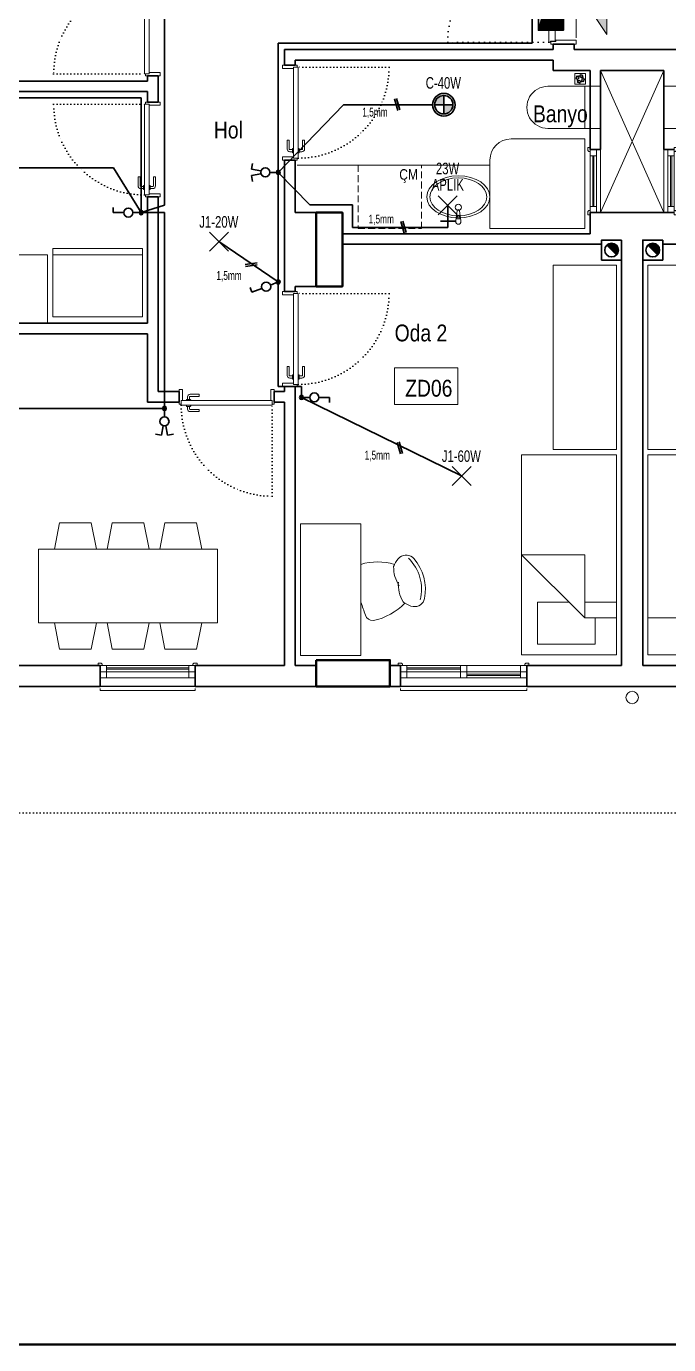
# Model space of a CAD drawing. Header units: millimetres. Extents: x 1852829 to 1882754, y -270850 to -231658.
# Drawn here: x 1857788 to 1858397, y -249346 to -248094 of the extents above; entities that cross this region are included whole.
import ezdxf
from ezdxf.enums import TextEntityAlignment as Align

# ---------------------------------------------------------------- set-up
doc = ezdxf.new("R2010")
doc.units = ezdxf.units.MM
for name, pattern in [('CONTINOUS', [0]), ('CONTINU', [0]), ('DASHED', [0.75, 0.5, -0.25]), ('DOT', [0.25, 0, -0.25]), ('izdüşüm arka', [3.174999999999999, 0, -3.174999999999999]), ('izdüşüm ön', [9.524999999999999, 6.35, -3.175])]:
    doc.linetypes.add(name, pattern=pattern)
for name, color, linetype, lineweight in [('a_ba', 6, 'Continuous', 50), ('a_doğrama', 251, 'Continuous', 20), ('a_duvar', 251, 'Continuous', 35), ('a_görünüş_ince', 8, 'Continuous', 20), ('a_izdüşüm_arka', 251, 'izdüşüm arka', 30), ('a_izdüşüm_ön', 6, 'izdüşüm ön', 9), ('a_not_mahal', 253, 'Continuous', 5), ('a_not_misc', 144, 'Continuous', 5), ('a_tefriş', 8, 'Continuous', 20), ('a_çerçeve_line', 7, 'Continuous', 50), ('Aydınlatma', 4, 'CONTINOUS', 35), ('Aydınlatma_', 3, 'Continuous', 40), ('m_yib', 65, 'Continuous', 20), ('Priz', 6, 'CONTINOUS', 40), ('Topraklama', 3, 'DASHED', 40)]:
    doc.layers.add(name, color=color, linetype=linetype, lineweight=lineweight)
doc.layers.add('a_m2_taks', color=147, linetype='Continuous', plot=False)
doc.styles.add('Grupcad', font='arial.ttf', dxfattribs={"width": 0.7})
doc.styles.add('OL', font='tsimplex.shx', dxfattribs={"width": 0.8, "height": 12})
doc.styles.get("Standard").update_dxf_attribs({"font": 'ARIALN.TTF'})

# ---------------------------------------------------------------- blocks, each defined once
blk = doc.blocks.new('K1')
at = {"layer": 'a_doğrama', "color": 251}
for points in [[(-17.50000000000728, -2.500000000149157), (-22.00000000001455, -2.500000000152795), (-22.00000000001455, -1.527951098978519e-10), (1.999999999992724, 1.818989403545856e-11), (1.999999999985448, -3.99999999998181), (-17.50000000001455, -4.000000000152795), (-17.50000000000728, -2.500000000149157)], [(-27.50000000000728, -93.10000001805383), (-25.00000000000728, -93.10000001805383)], [(-17.50000000000728, -97.5000000001528), (-22.00000000001455, -97.50000000014916), (-22.00000000001455, -100.0000000001492), (1.999999999992724, -99.99999999998545), (1.999999999992724, -95.99999999998181), (-17.50000000000728, -96.0000000001528), (-17.50000000000728, -97.5000000001528)], [(-14.50000000000728, -93.10000001811204), (-17.00000000000728, -93.10000001805383)]]:
    blk.add_lwpolyline(points, dxfattribs=at)
blk.add_lwpolyline([(-18, -14.0000000001528), (-18.00000000001455, -4.000000000149157), (-18, -3.000000000149157), (-22.50000000000728, -3.000000000090949), (-22.50000000000728, -2.500000000152795), (-22.50000000000728, -2.000000000149157), (-24.00000000000728, -2.000000000149157), (-24.00000000001455, -2.500000000152795), (-24.00000000000728, -12.50000000014916), (-24.00000000001455, -88.0000000001528), (-24.00000000001455, -97.50000000014916), (-24.00000000001455, -98.00000000014916), (-22.50000000000728, -98.00000000014916), (-22.50000000000728, -97.50000000014916), (-22.50000000001455, -97.00000000014916), (-18.00000000000728, -97.00000000009095), (-18.00000000001455, -96.0000000001528), (-18, -86.50000000014916)], close=True, dxfattribs=at)
for points in [[(-25.00000000000728, -91.10000001805383), (-27.50000000000728, -91.10000001805747, -0.414213562373095), (-28, -90.60000001799563), (-28.00000000001455, -82.10000001805383), (-30.00000000000728, -82.10000001805383), (-30.00000000000728, -90.60000001799926)], [(-17.00000000000728, -91.1000000180502), (-14.50000000000728, -91.10000001805383, 0.414213562373095), (-14.00000000001455, -90.60000001811204), (-14.00000000001455, -82.10000001811204), (-12.00000000000728, -82.10000001811204), (-12.00000000000728, -90.60000001811204)], [(-24.00000000000728, -94.10000001805383), (-24.50000000000728, -94.10000001799926, -0.4142135623730951), (-25, -93.60000001805383), (-25.00000000000728, -90.60000001805383, -0.414213562373095), (-24.50000000001455, -90.1000000180502), (-24.00000000000728, -90.10000001805747)], [(-18.00000000001455, -94.10000001805383), (-17.5, -94.10000001805383, 0.4142135623730951), (-17.00000000000728, -93.6000000181084), (-17.00000000001455, -90.60000001805383, 0.414213562373095), (-17.50000000000728, -90.10000001805747), (-18.00000000000728, -90.10000001805747)]]:
    blk.add_lwpolyline(points, format="xyb", dxfattribs=at)
for centre, start, end in [((-27.50000000000728, -90.60000001799563), 180, 270), ((-14.50000000000728, -90.60000001811204), 270, 0)]:
    blk.add_arc(centre, 2.499999999999999, start, end, dxfattribs=at)
at = {"layer": 'a_görünüş_ince', "color": 251}
blk.add_line((1.999999999992724, -5.999999999985448), (1.999999999992724, -93.99999999998181), dxfattribs=at)
at = {"layer": 'a_izdüşüm_arka', "color": 251, "linetype": 'DOT', "ltscale": 20}
blk.add_line((-24.00000000000728, -2.000000000381988), (-120.0000000000146, -2.000000000385626), dxfattribs=at)
blk.add_arc((-24.00000000000728, -2.000000000149157), 95.99999999999999, 180.0000000002084, 270.0000000004169, dxfattribs=at)
blk = doc.blocks.new('klozet')
at = {"layer": 'a_tefriş'}
blk.add_line((20.00000001909211, 4.703179000000001e-08), (-20.00000001862645, -4.65661287e-08), dxfattribs=at)
for points in [[(-20.00000001816079, 4.74974513e-08), (-20.00000001816079, -14.99999998975545), (20.00000001909211, -14.99999999022111), (20.00000001909211, 4.703179000000001e-08)], [(-20.00000001816079, -49.9999999529682), (-20.00000001816079, -14.99999998975545)], [(20.00000001909211, -49.9999999529682), (20.00000001909211, -14.99999999022111)]]:
    blk.add_lwpolyline(points, dxfattribs=at)
blk.add_arc((4.656613e-10, -49.99999995250255), 20, 179.9999999733195, 359.9999999733196, dxfattribs=at)
blk = doc.blocks.new('K2')
at = {"layer": 'a_doğrama', "color": 251, "linetype": 'Continuous'}
for p, q in [((-13.00000000162981, 88.09999999962747), (-13.00000000186265, 1.900000000372529)), ((-13.00000000162981, 88.09999999962747), (-8.500000001862645, 88.09999999962747)), ((-12.00000000162981, 90), (-12.00000000162981, 88.09999999962747)), ((-12.00000000162981, 90), (-10.00000000186265, 90)), ((-8.500000001862645, 88.09999999962747), (-8.500000001862645, 1.900000000372529)), ((-13.00000000186265, 1.900000000372529), (-8.500000001862645, 1.900000000372529)), ((-12.00000000186265, 0), (-12.00000000186265, 1.900000000372529)), ((-12.00000000186265, 0), (-10.00000000186265, 0))]:
    blk.add_line(p, q, dxfattribs=at)
for points in [[(-1.629814505577087e-09, 90.00000000005821), (1.999999998137355, 90), (1.999999998137355, 87), (-8.500000001862645, 87)], [(0, 0), (2, 0), (2, 3), (-8.500000001862645, 3)]]:
    blk.add_lwpolyline(points, dxfattribs=at)
at = {"layer": 'a_doğrama', "color": 251}
for points in [[(-14.00000000162981, 80.09999999962747), (-16.50000000162981, 80.09999999962747, 0.414213562373095), (-17.00000000162981, 79.59999999962747), (-17.00000000186265, 71.09999999962747), (-19.00000000186265, 71.09999999962747), (-19.00000000186265, 79.59999999962747)], [(-13.00000000162981, 83.09999999962747), (-13.50000000186265, 83.09999999962747, 0.4142135623730951), (-14.00000000186265, 82.59999999962747), (-14.00000000186265, 79.59999999962747, 0.414213562373095), (-13.50000000162981, 79.09999999968568), (-13.00000000162981, 79.09999999962747)], [(-8.500000001629815, 83.09999999962747), (-8.000000001629815, 83.09999999962747, -0.4142135623730951), (-7.500000001862645, 82.59999999962747), (-7.500000001862645, 79.59999999962747, -0.414213562373095), (-8.000000001629815, 79.09999999962747), (-8.500000001629815, 79.09999999962747)], [(-7.500000001862645, 80.09999999956926), (-5.000000001862645, 80.09999999962747, -0.414213562373095), (-4.500000001862645, 79.59999999962747), (-4.500000001862645, 71.09999999962747), (-2.500000001862645, 71.09999999962747), (-2.500000001629815, 79.59999999962747)]]:
    blk.add_lwpolyline(points, format="xyb", dxfattribs=at)
for points in [[(-16.50000000186265, 82.09999999962747), (-14.00000000162981, 82.09999999962747)], [(-5.000000001862645, 82.09999999962747), (-7.500000001862645, 82.09999999962747)]]:
    blk.add_lwpolyline(points, dxfattribs=at)
for centre, start, end in [((-16.50000000186265, 79.59999999962747), 90, 180), ((-5.000000001629815, 79.59999999962747), 0, 90)]:
    blk.add_arc(centre, 2.499999999999999, start, end, dxfattribs=at)
at = {"layer": 'a_izdüşüm_arka', "color": 251}
blk.add_lwpolyline([(-99.20006576180458, 1.900000000372529), (-13.00006576254964, 1.900000000372529)], dxfattribs=at)
blk.add_arc((-13.00006576254964, 1.900000000372529), 86.19999999925494, 89.99995624410063, 180, dxfattribs=at)
blk = doc.blocks.new('M1')
at = {"layer": 'a_doğrama', "linetype": 'Continuous'}
for p, q in [((-23.9999999795109, 6.00000000372529), (-29.99999997951091, 6.00000000372529)), ((-29.99999997951091, 3.7252903e-09), (-29.99999997951091, 6.00000000372529)), ((-23.9999999795109, 3.7252903e-09), (-29.99999997951091, 3.7252903e-09)), ((-23.9999999795109, 3.7252903e-09), (-23.9999999795109, 6.00000000372529)), ((30.00000000558794, 5.999999996274707), (24.00000000558794, 5.999999996274707)), ((24.00000000558794, 5.999999996274707), (24.00000000558794, -3.7252903e-09)), ((30.00000000558794, -3.7252903e-09), (30.00000000558794, 5.999999996274707)), ((30.00000000558794, -3.7252903e-09), (24.00000000558794, -3.7252903e-09))]:
    blk.add_line(p, q, dxfattribs=at)
at = {"layer": 'a_doğrama'}
for p, q in [((24.00000000372529, 3.499999996274709), (-23.9999999795109, 3.50000000372529)), ((24.00000000372529, 2.499999996274709), (-23.9999999795109, 2.500000003725289))]:
    blk.add_line(p, q, dxfattribs=at)
for points in [[(-27.9999999795109, -0.9999999962747096), (-27.9999999795109, 3.7252903e-09), (-31.99999997951091, 3.7252903e-09), (-31.99999997951091, -1.999999996274708), (-28.9999999795109, -1.999999996274708)], [(28.00000000372529, -0.9999999962747096), (28.00000000372529, 3.7252903e-09), (32.00000000372529, 3.7252903e-09), (32.00000000372529, -1.999999996274708), (29.00000000372529, -1.999999996274708)]]:
    blk.add_lwpolyline(points, close=True, dxfattribs=at)
at = {"layer": 'a_görünüş_ince'}
for p, q in [((24.00000000372529, 5.999999996274707), (-23.9999999795109, 6.00000000372529)), ((-23.9999999795109, 3.7252903e-09), (24.00000000372529, -3.7252903e-09))]:
    blk.add_line(p, q, dxfattribs=at)
blk = doc.blocks.new('120_p_c_blok')
at = {"layer": 'a_doğrama'}
for points in [[(1.000074680894613, 1.999962659785524), (-1.999925318174064, 2.000074681825936), (-1.999999999068677, 7.468217518180609e-05), (1.999999998137355, -7.46813602745533e-05), (2.000037338584661, 0.999925319920294), (1.000074680894613, 1.999962659785524)], [(118.9999253191054, 1.999962659785524), (121.9999253181741, 2.000074681825936), (121.9999999990687, 7.468217518180609e-05), (118.0000000018626, -7.46813602745533e-05), (117.9999626614153, 0.999925319920294), (118.9999253191054, 1.999962659785524)], [(57, -2.5), (6, -2.5)], [(57, -3.5), (6, -3.5)], [(114, -8.5), (63, -8.5)], [(114, -9.5), (63, -9.5)]]:
    blk.add_lwpolyline(points, dxfattribs=at)
for points in [[(0, 0), (6, 0), (6, -6), (0, -6)], [(57, 0), (63, 0), (63, -6), (57, -6)], [(114, 0), (120, 0), (120, -6), (114, -6)], [(0, -6), (6, -6), (6, -12), (0, -12)], [(57, -6), (63, -6), (63, -12), (57, -12)], [(114, -6), (120, -6), (120, -12), (114, -12)]]:
    blk.add_lwpolyline(points, close=True, dxfattribs=at)
at = {"layer": 'a_görünüş_ince'}
for points in [[(6, 0), (57, 0)], [(63, 0), (114, 0)], [(6, -6), (57, -6)], [(6, -6), (57, -6)], [(6, -12), (57, -12)], [(63, -6), (114, -6)], [(63, -6), (114, -6)], [(63, -12), (114, -12)], [(0, -21.99999999965075), (0, -23.99999999965075), (120, -23.99999999941792), (120, -21.99999999941792)]]:
    blk.add_lwpolyline(points, dxfattribs=at)
blk = doc.blocks.new('90_p_c_blok')
at = {"layer": 'a_doğrama'}
for points in [[(1.000074681360275, 1.999962659319863), (-1.999925317708403, 2.000074681360275), (-1.999999998603016, 7.46818259358406e-05), (1.999999998603016, -7.46818259358406e-05), (2.000037339050323, 0.999925319571048), (1.000074681360275, 1.999962659319863)], [(88.99992531910539, 1.999962659319863), (91.99992531817406, 2.000074681360275), (91.99999999906868, 7.46818259358406e-05), (88.00000000186265, -7.46818259358406e-05), (87.99996266141534, 0.999925319571048), (88.99992531910539, 1.999962659319863)], [(84.00000000046566, -2.500000000465661), (6.000000000465661, -2.500000000465661)], [(84.00000000046566, -3.500000000465661), (6.000000000465661, -3.500000000465661)]]:
    blk.add_lwpolyline(points, dxfattribs=at)
for points in [[(4.656612873077393e-10, -4.656612873077393e-10), (6.000000000465661, -4.656612873077393e-10), (6.000000000465661, -6.000000000465661), (4.656612873077393e-10, -6.000000000465661)], [(4.656612873077393e-10, -6.000000000465661), (6.000000000465661, -6.000000000465661), (6.000000000465661, -12.00000000046566), (4.656612873077393e-10, -12.00000000046566)], [(84.00000000046566, -4.656612873077393e-10), (90.00000000046566, -4.656612873077393e-10), (90.00000000046566, -6.000000000465661), (84.00000000046566, -6.000000000465661)], [(84.00000000046566, -6.000000000465661), (90.00000000046566, -6.000000000465661), (90.00000000046566, -12.00000000046566), (84.00000000046566, -12.00000000046566)]]:
    blk.add_lwpolyline(points, close=True, dxfattribs=at)
at = {"layer": 'a_görünüş_ince'}
for points in [[(6.000000000465661, -4.656612873077393e-10), (84.00000000046566, -4.656612873077393e-10)], [(6.000000000465661, -6.000000000465661), (84.00000000046566, -6.000000000465661)], [(6.000000000465661, -6.000000000465661), (84.00000000046566, -6.000000000465661)], [(6.000000000465661, -12.00000000046566), (84.00000000046566, -12.00000000046566)], [(4.656612873077393e-10, -22), (4.656612873077393e-10, -24), (90.00000000069849, -24.00000000040745), (90.00000000069849, -22.00000000040745)]]:
    blk.add_lwpolyline(points, dxfattribs=at)
blk = doc.blocks.new('baca_müstakil')
at = {"layer": 'a_duvar'}
h = blk.add_hatch(color=256, dxfattribs=at)
h.dxf.hatch_style = 1
h.paths.add_polyline_path([(4.903805922287575, -4.903805922287575, 0.198912367379658), (3, -9.5, 0.6681786379192994), (14.09619407771242, -14.09619407771242)])
blk.add_line((4.903805922287575, -4.903805922287575), (14.09619407771242, -14.09619407771242), dxfattribs=at)
blk.add_lwpolyline([(0, -19), (19, -19), (19, 0), (0, 0)], close=True, dxfattribs=at)
blk.add_circle((9.5, -9.5), 6.5, dxfattribs=at)
blk = doc.blocks.new('tefriş_sandalye')
at = {"layer": 'a_tefriş'}
blk.add_line((0, -17.97193204984069), (0, 17.97193204984069), dxfattribs=at)
at = {"layer": 'a_tefriş', "extrusion": (0, 0, -1)}
for centre, major_axis, ratio, start_param, end_param in [((43.18287486303598, 17.30047719366848), (6.760212006542563, 6.760212006542566), 0.9999999999999275, 4.815914114188857, 6.347040341211097), ((16.00839138403535, -34.32217725366354), (38.67132311283241, 38.67132311283241), 0.9999999999999551, 5.200723096198017, 5.794059864019835), ((62.07704428676516, 15.11196062900126), (21.8230740851798, -21.8230740851798), 0.999999999999872, 1.757106745828231, 2.385974519517692), ((62.07704428676516, 15.11196062900126), (21.8230740851798, -21.8230740851798), 0.999999999999872, 1.757106745828231, 2.385974519517692), ((48.74146834015846, 10.45292807649821), (12.99667295678365, -12.99667295678364), 0.99999999999815, 2.6645371924789, 2.77839960126549), ((48.74146834015846, 10.45292807649821), (12.99667295678365, -12.99667295678364), 0.99999999999815, 2.6645371924789, 2.77839960126549), ((48.74146834015846, 10.45292807649821), (12.99667295679291, -12.99667295679291), 0.9999999999988621, 2.778399601265729, 3.245117787393993), ((17.00272081233561, -5.732868962921202), (31.41721406745103, -31.41721406745102), 0.9999999999999692, -1.506941292763139, -0.5874538096300875), ((-153.9916390515864, -79.71366215869784), (117.3146754132853, -117.3146754132853), 0.9999999999995368, -1.166716425964234, -1.087708352891789), ((1.846952122636139, 18.52903357986361), (38.67132311283346, -38.67132311283346), 0.9999999999998272, -0.0344733324385442, 0.6019458158985436), ((52.58218097593635, -3.880806615576148), (12.99667295684863, -12.99667295684863), 0.999999999997, 1.410390603520463, 1.524253012306495), ((52.58218097593635, -3.880806615576148), (12.99667295684863, -12.99667295684863), 0.999999999997, 1.410390603520463, 1.524253012306495), ((52.58218097593635, -3.880806615576148), (12.99667295680965, 12.99667295680965), 0.9999999999994532, 2.514468744187543, 2.981186930314801), ((51.19207237288356, -12.59025484323501), (6.760212006539503, -6.760212006539497), 0.9999999999997768, -0.5874538096303814, 0.9436724173930268), ((11.13268793560564, -28.2164516877383), (4.992327757084597, -4.992327757084597), 0.9999999999999302, 0.6873686376137833, 2.053884300698129)]:
    blk.add_ellipse(centre, major_axis=major_axis, ratio=ratio, start_param=start_param, end_param=end_param, dxfattribs=at)
at = {"layer": 'a_tefriş', "extrusion": (0, 0, -0.9999999999999998)}
for centre, major_axis, ratio, start_param, end_param in [((16.91667054221034, -5.533280727453529), (28.83951581086084, 28.83951581086084), 0.9999999999999994, 6.265559887738812, 7.321948975697567), ((16.91667054221034, -5.533280727453529), (28.83951581086084, 28.83951581086084), 0.9999999999999994, 6.265559887738812, 7.321948975697567), ((66.46064479555935, -1.247859190218149), (21.82307408517871, -21.82307408517871), 0.9999999999999848, 1.802815685268583, 2.431683458958088), ((66.46064479555935, -1.247859190218149), (21.82307408517871, -21.82307408517871), 0.9999999999999848, 1.802815685268583, 2.431683458958088)]:
    blk.add_ellipse(centre, major_axis=major_axis, ratio=ratio, start_param=start_param, end_param=end_param, dxfattribs=at)
blk = doc.blocks.new('tefriş_süzgeç')
at = {"layer": 'a_tefriş'}
for p, q in [((4.999999999767168, 0), (-4.999999999767168, 0)), ((-4.999999999767168, 0), (-5.00000000023283, -9.999999999068676)), ((4.999999999767168, -9.999999999068676), (4.999999999767168, 0)), ((-5.00000000023283, -9.999999999068676), (4.999999999767168, -9.999999999068676)), ((-3.624374986393377, -5.061997667886316), (-4.124374985927715, -5.061997668817638)), ((-2.624374985927715, -5.061997667886316), (-3.124374985927715, -5.061997667886316)), ((-2.580978826852515, -7.580978826619684), (-2.934532216982915, -7.934532217681407)), ((-2.549553412196473, -2.511978339935012), (-2.898696066995398, -2.154068565527268)), ((-1.960721618304887, -3.338196313462503), (-2.30986427217249, -2.980286539986083)), ((-1.873872044263407, -6.873872044496237), (-2.227425434859469, -7.227425436489284)), ((-1.624374985927715, -5.061997667886316), (-2.124374985927715, -5.061997667886316)), ((-1.166765264002606, -6.166765264235437), (-1.52031865552999, -6.520318654365838)), ((-1.152982795378193, -3.943617439828813), (-1.502125448780134, -3.585707665421068)), ((-0.157720073460041, -2.526679446673369), (-0.157720073460041, -2.026679447604692)), ((-0.0619976662273985, -1.499620349357428), (-0.0619976662273985, -0.999620350288751)), ((-0.0619976681191474, -2.99962035100907), (-0.0619976685848087, -3.501690010540187)), ((-0.0619976681191474, -6.624374984763563), (-0.0619976676534861, -7.124374984763563)), ((-0.0619976676534861, -7.624374986626207), (-0.0619976681191474, -8.124374986626206)), ((-0.0619976685848087, -8.624374985694885), (-0.0619976681191474, -9.124374986626206)), ((1.042769928695634, -3.957230071537196), (1.396323318826034, -3.603676681406795)), ((1.056382559938356, -6.152982796542346), (1.4142923343461, -6.502125450409948)), ((1.500379648292437, -5.061997667886316), (2.000379649223759, -5.061997667886316)), ((1.749876709422096, -3.250123291276395), (2.103430098621174, -2.896569899283349)), ((1.772202108753845, -6.851268104277551), (2.130111884092912, -7.200410758145153)), ((2.456983491079881, -2.543016509152948), (2.810536880744621, -2.189463119022548)), ((2.488021658966317, -7.549553413875401), (2.8459314329084, -7.898696067743003)), ((2.500379649223759, -5.061997667886316), (3.000379648758098, -5.061997667886316)), ((3.500379649689422, -5.061997667886316), (4.000379649689422, -5.061997666954994))]:
    blk.add_line(p, q, dxfattribs=at)
for centre, radius, start, end in [((-0.0619976681191474, -5.061997667886316), 4.062377317597922, 134.2895954455946, 179.9999999466391), ((-0.0619976681191474, -5.061997667886316), 3.562377317597923, 134.2895954455946, 179.9999999466391), ((-0.0619976681191474, -5.061997667886316), 3.062377317597923, 179.9999999466391, 225.0000000094237), ((-0.0619976681191474, -5.061997667886316), 4.062377317597922, 225.0000000094237, 269.9999999733196), ((-0.0619976681191474, -5.061997667886316), 2.562377317597923, 179.9999999466391, 225.0000000094237), ((-0.0619976681191474, -5.061997667886316), 3.562377317597923, 225.0000000094237, 269.9999999733196), ((-0.3842644772885251, -4.420736038768153), 2.404751406819375, 84.59432072315609, 143.2015872092405), ((-0.0619976681191474, -5.061997667886316), 2.062377317597923, 134.2895954455946, 179.9999999466391), ((-0.1431039219996819, -4.967836399330735), 2.441200708543581, 90.34304790748254, 138.1212251299477), ((-0.0619976681191474, -5.061997667886316), 1.562377317597923, 134.2895954455946, 179.9999999466391), ((-0.0619976681191474, -5.061997667886316), 2.062377317597923, 225.0000000094237, 269.9999999733196), ((-0.0619976681191474, -5.061997667886316), 1.562377317597923, 225.0000000094237, 269.9999999733196), ((-0.0619976681191474, -5.061997667886316), 4.062377317597922, 45.00000000942374, 89.99999997331958), ((-0.0619976681191474, -5.061997667886316), 3.562377317597923, 45.00000000942374, 89.99999997331958), ((-0.0619976681191474, -5.061997667886316), 2.062377317597923, 45.00000000942374, 89.99999997331958), ((-0.0619976681191474, -5.061997667886316), 1.562377317597923, 45.00000000942374, 89.99999997331958), ((-0.0619976681191474, -5.061997667886316), 2.562377317597923, 269.9999999733196, 315.710404554327), ((-0.0619976681191474, -5.061997667886316), 3.062377317597923, 269.9999999733196, 315.710404554327), ((-0.0619976681191474, -5.061997667886316), 1.562377317597923, 314.2895954455946, 359.9999999466391), ((-0.0619976681191474, -5.061997667886316), 2.062377317597923, 314.2895954455946, 359.9999999466391), ((-0.0619976681191474, -5.061997667886316), 2.562377317597923, 359.9999999466391, 45.00000000942374), ((-0.0619976681191474, -5.061997667886316), 3.062377317597923, 359.9999999466391, 45.00000000942374), ((-0.0619976681191474, -5.061997667886316), 3.562377317597923, 314.2895954455946, 359.9999999466391), ((-0.0619976681191474, -5.061997667886316), 4.062377317597922, 314.2895954455946, 359.9999999466391)]:
    blk.add_arc(centre, radius, start, end, dxfattribs=at)
blk = doc.blocks.new('KAT PANOSU')
at = {"layer": 'Aydınlatma', "linetype": 'CONTINU'}
h = blk.add_hatch(dxfattribs=at)
h.set_pattern_fill('ANSI31', color=2)
h.set_pattern_definition([(45, (274.5771019925305, -113244.4411191259), (-0.08838834764831843, 0.08838834764831845), [])])
h.paths.add_polyline_path([(41.49600000001374, 11.86921477770375), (-41.49599999995553, -11.86921477760188), (41.49600000001374, -11.86921477760188)])
at = {"layer": 'Aydınlatma', "color": 2, "linetype": 'CONTINU'}
for p, q in [((-41.49599999995553, -11.86921477760188), (41.49600000007194, 11.8692147777183)), ((-41.49599999989732, -11.86921477754368), (41.49600000013015, 11.86921477777651)), ((-41.49599999989732, -11.86921477754368), (41.49600000013015, 11.86921477777651)), ((-41.49599999983911, -11.86921477748547), (41.49600000018836, 11.86921477783471)), ((-41.49600000001374, -11.86921477766009), (41.49600000001374, 11.86921477766009)), ((-41.49599999995553, -11.86921477760188), (41.49600000007194, 11.8692147777183))]:
    blk.add_line(p, q, dxfattribs=at)
for points in [[(-41.49599999995553, -11.86921477760188), (-41.49599999995553, 11.8692147777183), (41.49600000001374, 11.8692147777183), (41.49600000001374, -11.86921477760188)], [(-41.49599999989732, -11.86921477754368), (-41.49599999989732, 11.86921477777651), (41.49600000007194, 11.86921477777651), (41.49600000007194, -11.86921477754368)], [(-41.49599999989732, -11.86921477754368), (-41.49599999989732, 11.86921477777651), (41.49600000007194, 11.86921477777651), (41.49600000007194, -11.86921477754368)], [(-41.49599999983911, -11.86921477748547), (-41.49599999983911, 11.86921477783471), (41.49600000013015, 11.86921477783471), (41.49600000013015, -11.86921477748547)], [(-41.49600000001374, -11.86921477766009), (-41.49600000001374, 11.86921477766009), (41.49599999995553, 11.86921477766009), (41.49599999995553, -11.86921477766009)], [(-41.49599999995553, -11.86921477760188), (-41.49599999995553, 11.8692147777183), (41.49600000001374, 11.8692147777183), (41.49600000001374, -11.86921477760188)]]:
    blk.add_lwpolyline(points, close=True, dxfattribs=at)
blk = doc.blocks.new('J1-20W')
at = {"layer": 'Aydınlatma', "color": 1, "linetype": 'CONTINU'}
for p, q in [((9, 9), (-9, -9)), ((-9, 9), (9, -9))]:
    blk.add_line(p, q, dxfattribs=at)
at = {"layer": 'Aydınlatma', "linetype": 'CONTINU', "style": 'Grupcad', "width": 0.7, "flags": 8}
blk.add_attdef('J1-20W', text='', height=11, dxfattribs=at).set_placement((0, 18.74764386721654), align=Align.MIDDLE_CENTER)
blk = doc.blocks.new('C-20W')
at = {"layer": 'Aydınlatma', "linetype": 'CONTINU'}
h = blk.add_hatch(color=1, dxfattribs=at)
h.paths.add_polyline_path([(8.702380952381645, -1.455191522836685e-11), (0, -1.455191522836685e-11), (0, 8.702380952352541, -0.4142135623730951)])
h.paths.add_polyline_path([(0, -8.702380952381645, -0.4142135623730951), (-8.702380952367093, -1.455191522836685e-11), (0, -1.455191522836685e-11)])
at = {"layer": 'Aydınlatma', "color": 1, "linetype": 'CONTINU'}
for p, q in [((8.702380952381645, 0), (-8.702380952367093, 0)), ((0, 8.702380952381645), (0, -8.702380952381645))]:
    blk.add_line(p, q, dxfattribs=at)
at = {"layer": 'Aydınlatma', "linetype": 'CONTINU'}
blk.add_circle((0, 0), 10.74999999999503, dxfattribs=at)
at = {"layer": 'Aydınlatma', "color": 1, "linetype": 'CONTINU'}
blk.add_circle((0, 0), 8.702380952376926, dxfattribs=at)
at = {"layer": 'Aydınlatma', "linetype": 'CONTINU', "style": 'Grupcad', "width": 0.7, "flags": 8}
blk.add_attdef('C-40W', text='', height=11, dxfattribs=at).set_placement((0, 20.74999999998545), align=Align.MIDDLE_CENTER)
blk = doc.blocks.new('APLIK dahili tip1-23W')
at = {"layer": 'Aydınlatma', "color": 1, "linetype": 'CONTINU'}
for p, q in [((9, 24.00000000011642), (-9, 6.000000000116415)), ((-9, 24.00000000011642), (9, 6.000000000116415))]:
    blk.add_line(p, q, dxfattribs=at)
at = {"layer": 'Aydınlatma', "linetype": 'CONTINU'}
for p, q in [((0, 15.00000000011642), (1.164153218269348e-10, -2.91038304567337e-11)), ((-7, 2.91038304567337e-11), (7, -2.91038304567337e-11)), ((8.731149137020111e-11, 0), (0, 0))]:
    blk.add_line(p, q, dxfattribs=at)
at = {"layer": 'Aydınlatma', "linetype": 'CONTINU', "style": 'Grupcad', "width": 0.7, "flags": 8}
for tag, p in [('23W', (0, 49.96379749526386)), ('APLIK', (0, 34.5427277534036))]:
    blk.add_attdef(tag, text='', height=11, dxfattribs=at).set_placement(p, align=Align.MIDDLE_CENTER)
blk = doc.blocks.new('NORMAL ANAHTAR')
at = {"layer": 'Aydınlatma', "color": 6, "linetype": 'CONTINU'}
for p, q in [((0, 18.75986064848257), (-4.863207719157799, 18.75986064848257)), ((0, 8.636846400011564), (0, 18.75986064848257))]:
    blk.add_line(p, q, dxfattribs=at)
blk.add_circle((0, 4.31842319999123), 4.318423200000162, dxfattribs=at)
blk = doc.blocks.new('KOMUTATOR ANAHTAR')
at = {"layer": 'Aydınlatma', "color": 6, "linetype": 'CONTINU'}
for p, q in [((-2.876584113124409, 17.46272058073373), (-8.55538248429366, 16.51159817440202)), ((-1.361482364300173, 8.416611178297899), (-2.876584113124409, 17.46272058073373)), ((1.361482364300173, 8.416611178297899), (2.876584113124409, 17.46272058073373)), ((2.876584113124409, 17.46272058073373), (8.55538248429366, 16.51159817440202))]:
    blk.add_line(p, q, dxfattribs=at)
blk.add_circle((0, 4.318423200005782), 4.318423200000162, dxfattribs=at)
blk = doc.blocks.new('BUAT (Enerji)')
at = {"layer": 'Priz', "linetype": 'CONTINU'}
h = blk.add_hatch(color=256, dxfattribs=at)
edge = h.paths.add_edge_path()
edge.add_arc((0, 0), 1.75, 0, 360)
blk.add_circle((0, 0), 1.75, dxfattribs=at)

msp = doc.modelspace()

# ---------------------------------------------------------------- hatches: boundary and pattern name
at = {"layer": 'a_not_misc'}
h = msp.add_hatch(color=256, dxfattribs=at)
h.dxf.hatch_style = 1
h.paths.add_polyline_path([(1858338.671613295, -248071.9097038186), (1858328.671613295, -248086.9097038186), (1858338.671613295, -248101.9097038186)])

# ---------------------------------------------------------------- linework, layer by layer
at = {"layer": 'a_ba', "color": 253}
for points in [[(1858062.7101567, -248341.2790660121), (1858087.7101567, -248341.2790660121), (1858087.7101567, -248271.2790660121), (1858062.7101567, -248271.2790660121)], [(1858062.710156701, -248696.2790651181), (1858062.710156701, -248721.2790651181), (1858132.710156701, -248721.2790651181), (1858132.710156701, -248696.2790651181)]]:
    msp.add_lwpolyline(points, close=True, dxfattribs=at)
at = {"layer": 'a_duvar'}
for p, q in [((1858287.710163295, -248116.2790664083), (1858032.710163294, -248116.2790664083)), ((1858032.710163294, -248116.2790664083), (1858032.710163294, -248131.2790664083)), ((1858287.710163295, -248111.2793711954), (1858287.710163295, -248116.2790664083)), ((1858307.710163294, -248116.2790664083), (1858307.710163294, -248111.2793711954)), ((1858427.710161506, -248116.2790664083), (1858307.710163294, -248116.2790664083)), ((1858042.710163294, -248126.2790664083), (1858287.710163294, -248126.2790664083)), ((1858042.710163294, -248126.2790664083), (1858042.710163294, -248131.2790664083)), ((1858287.710163294, -248126.2790664083), (1858287.710163294, -248136.2790664083)), ((1857902.710163295, -248141.2790664083), (1857902.710163295, -248146.2790664083)), ((1857912.710163294, -248166.2792053909), (1857912.710163294, -248141.2790664083)), ((1858287.710163294, -248136.2790664083), (1858322.710163295, -248136.2790664083)), ((1858322.710163294, -248136.2790664083), (1858322.710163294, -248211.2790664232)), ((1858332.710163295, -248136.2790664083), (1858392.710163295, -248136.2790664083)), ((1858332.710163295, -248211.2790664232), (1858332.710163294, -248136.2790664083)), ((1858392.710163294, -248136.2790664084), (1858392.710163295, -248211.2790664232)), ((1857902.710163294, -248146.2790664083), (1857342.71015413, -248146.2790664083)), ((1857342.71015413, -248156.2790664083), (1857902.710163294, -248156.2790664083)), ((1857902.710163295, -248156.2790664083), (1857902.710163295, -248166.2792053909)), ((1858032.710163294, -248221.2789274343), (1858032.710163295, -248346.2789270294)), ((1858042.710163295, -248221.279066417), (1858042.710163295, -248271.2790664083)), ((1857902.710163295, -248256.2792053997), (1857902.710163295, -248376.2790664083)), ((1857912.710163294, -248441.2790660121), (1857912.710163294, -248256.2792053997)), ((1858062.7101567, -248271.2790664083), (1858042.710163294, -248271.2790664083)), ((1858402.710163294, -248271.2790664083), (1858322.710163294, -248271.2790664083)), ((1858322.710163294, -248271.2790664083), (1858322.710163294, -248291.2790664083)), ((1858322.710163295, -248291.2790664083), (1858087.7101567, -248291.2790664083)), ((1858087.7101567, -248301.2790664083), (1858333.7101567, -248301.2790664083)), ((1858339.746054455, -248301.2790664082), (1858346.674258946, -248301.2790664083)), ((1858352.7101567, -248301.2790664083), (1858352.7101567, -248701.2790662356)), ((1858372.710156701, -248701.2790662356), (1858372.710156701, -248301.2790664083)), ((1858378.746054456, -248301.2790664083), (1858385.674258946, -248301.2790664083)), ((1858391.710156701, -248301.2790664083), (1858637.710156701, -248301.2790664083)), ((1858042.710163294, -248341.2790660121), (1858062.7101567, -248341.2790660121)), ((1858042.710163294, -248341.2790660121), (1858042.710163294, -248346.2789270294)), ((1857902.710163294, -248376.2790664083), (1857366.710152454, -248376.2790664083)), ((1857342.710155248, -248386.2790664083), (1857902.710163295, -248386.2790664083)), ((1857902.710163295, -248386.2790664083), (1857902.710163294, -248451.2790660121)), ((1857932.710163286, -248441.2790660121), (1857912.710163294, -248441.2790660121)), ((1858032.710163295, -248441.2790660121), (1858022.710163295, -248441.2790660121)), ((1858032.710163295, -248436.2789270382), (1858032.710163295, -248441.2790660121)), ((1858042.710163294, -248436.2789270382), (1858042.710163295, -248701.2790664083)), ((1857902.710163294, -248451.2790660121), (1857932.710024303, -248451.2790660121)), ((1858022.710163295, -248451.2790660121), (1858032.710163295, -248451.2790660121)), ((1858032.710163295, -248451.2790660121), (1858032.710163294, -248701.2790706299)), ((1857857.710156701, -248701.2790664083), (1857652.710154484, -248701.2790664083)), ((1858032.710163295, -248701.2790664083), (1857947.710156701, -248701.2790664083)), ((1858062.710156701, -248701.2790664083), (1858042.710163295, -248701.2790664083)), ((1858142.710156701, -248701.2790664083), (1858132.710156701, -248701.2790664083)), ((1858142.710156701, -248721.2790620546), (1858142.710156701, -248701.2790664083)), ((1858352.7101567, -248701.2790664083), (1858262.710156701, -248701.2790664083)), ((1858262.710156701, -248701.2790664083), (1858262.710156701, -248721.2790620546)), ((1858462.7101567, -248701.2790664083), (1858372.710156701, -248701.2790664083)), ((1857652.710154484, -248721.2790620546), (1857857.710156701, -248721.2790620546)), ((1857947.710156701, -248721.2790620546), (1858142.710156701, -248721.2790620546)), ((1858262.710156701, -248721.2790620546), (1858462.7101567, -248721.2790620546))]:
    msp.add_line(p, q, dxfattribs=at)
for points in [[(1858287.710163295, -248111.2793711954), (1858307.710163294, -248111.2793711954)], [(1857902.710163295, -248141.2790664083), (1857912.710163294, -248141.2790664083)], [(1858042.710163294, -248131.2790664083), (1858032.710163294, -248131.2790664083)], [(1857902.710163295, -248166.2792053909), (1857912.710163294, -248166.2792053909)], [(1858322.710163294, -248211.2790664232), (1858332.710163295, -248211.2790664232)], [(1858402.710163294, -248211.2790664232), (1858392.710163295, -248211.2790664232)], [(1858042.710163295, -248221.279066417), (1858032.710163294, -248221.2789274343)], [(1857902.710163295, -248256.2792053997), (1857912.710163294, -248256.2792053997)], [(1858032.710163294, -248346.2789270294), (1858042.710163294, -248346.2789270294)], [(1857932.710163303, -248441.2778151698), (1857932.710024321, -248451.2778151689)], [(1858022.710163295, -248441.2790660121), (1858022.710163295, -248451.2790660121)], [(1858032.710163295, -248436.2789270382), (1858042.708912451, -248436.2789270382)], [(1857857.710156701, -248701.2790664083), (1857857.710156701, -248721.2790620546)], [(1857947.710156701, -248701.2790664083), (1857947.710156701, -248721.2790620546)]]:
    msp.add_lwpolyline(points, dxfattribs=at)
at = {"layer": 'a_görünüş_ince'}
for p, q in [((1858332.710163295, -248271.2790664083), (1858332.710163295, -248211.2790664232)), ((1858392.710163295, -248271.2790664081), (1858392.710163295, -248211.279066423))]:
    msp.add_line(p, q, dxfattribs=at)
at = {"layer": 'a_izdüşüm_arka'}
msp.add_lwpolyline([(1857322.710147536, -248101.279066012), (1857173.169644984, -248101.2790660137), (1857173.169644985, -248121.279066012), (1857152.726917955, -248121.279066012), (1857152.726917955, -248701.2790660121), (1857173.169644984, -248701.2790660119), (1857173.169644985, -248721.2790660121), (1857322.71015413, -248721.2790664028), (1857322.71015413, -248841.2790659987), (1859402.710147537, -248841.2790659987), (1859402.710147537, -248721.2790664028), (1859552.250668417, -248721.2790660121), (1859552.250668416, -248701.2790660121), (1859572.693395446, -248701.2790660121), (1859572.693395447, -248121.279066012), (1859552.250668416, -248121.279066012), (1859552.250668416, -248101.279066012), (1859402.710147536, -248101.2790660106)], dxfattribs=at)
at = {"layer": 'a_izdüşüm_ön', "color": 251}
msp.add_lwpolyline([(1858102.710130633, -248286.2791315285), (1858162.710130633, -248286.2791315285), (1858162.710130633, -248226.2791315285), (1858102.710130633, -248226.2791315285)], close=True, dxfattribs=at)
at = {"layer": 'a_m2_taks'}
msp.add_lwpolyline([(1857322.71014586, -246941.2790664082), (1858297.710161506, -246941.2790664083), (1858297.710189303, -247230.2790660175), (1858447.710161506, -247231.2790660175), (1858447.710161506, -246941.2790664083), (1859402.71015413, -246941.2790664083), (1859402.710147536, -248721.2790620546), (1857322.71014586, -248721.2790620546)], close=True, dxfattribs=at)
at = {"layer": 'a_not_mahal'}
msp.add_lwpolyline([(1858197.228161395, -248418.5442252185), (1858137.228161395, -248418.5442252185), (1858137.228161395, -248453.5442252185), (1858197.228161395, -248453.5442252185)], close=True, dxfattribs=at)
at = {"layer": 'a_not_misc'}
msp.add_lwpolyline([(1858338.671613295, -248071.9097038186), (1858328.671613295, -248086.9097038186), (1858338.671613295, -248101.9097038186), (1858338.671613295, -248071.9097038186)], close=True, dxfattribs=at)
for points in [[(1858392.710163294, -248136.2790664084), (1858332.710163295, -248271.2790664083)], [(1858332.710163295, -248136.2790664083), (1858392.710163295, -248271.2790664083)]]:
    msp.add_lwpolyline(points, dxfattribs=at)
at = {"layer": 'a_tefriş'}
for p, q in [((1858195.210133825, -248279.7791315404), (1858195.610133825, -248275.5838505125)), ((1858195.937157027, -248274.6325053443), (1858196.600133825, -248269.3391315404)), ((1858196.350133825, -248275.8010309465), (1858196.350133825, -248277.2880906535)), ((1858196.350133825, -248277.2880906535), (1858199.070133825, -248277.2880906535)), ((1858198.820133825, -248269.3391315404), (1858199.483110623, -248274.6325053443)), ((1858199.070133825, -248277.2880906535), (1858199.070133825, -248275.8010309465)), ((1858199.810133825, -248275.5838505125), (1858200.210133825, -248279.7791315404)), ((1857342.710172459, -248311.2790664083), (1857807.712543773, -248311.2790664083))]:
    msp.add_line(p, q, dxfattribs=at)
msp.add_lwpolyline([(1858317.710163295, -248286.2790664083), (1858227.710163295, -248286.2790664083), (1858227.710163295, -248221.2790664083, -0.414213562373095), (1858247.710163295, -248201.2790664083), (1858317.710163295, -248201.2790664083)], format="xyb", close=True, dxfattribs=at)
for points in [[(1858044.710163295, -248226.2790664083), (1858227.710163295, -248226.2790664083)], [(1857897.709703895, -248370.279836662), (1857897.712866066, -248305.2799827439), (1857812.712865968, -248305.2799827439), (1857812.709388431, -248370.279836662), (1857897.709388332, -248370.279836662), (1857897.712577585, -248311.2799827369), (1857812.712577879, -248311.2758987068)], [(1857807.712543773, -248311.2790664108), (1857807.712543773, -248376.2790664083)], [(1857814.207070061, -248590.8640536436), (1857819.207070061, -248565.8640536436), (1857849.207070061, -248565.8640536436), (1857854.207070061, -248590.8640536436)], [(1857864.207070061, -248590.8640536436), (1857869.207070061, -248565.8640536436), (1857899.207070061, -248565.8640536436), (1857904.207070061, -248590.8640536436)], [(1857914.207070061, -248590.8640536436), (1857919.207070061, -248565.8640536436), (1857949.207070061, -248565.8640536436), (1857954.207070061, -248590.8640536436)], [(1858347.710156701, -248656.2790662866), (1858317.710156701, -248656.2790662866), (1858257.710156701, -248596.2790662868), (1858317.710156701, -248596.2790662868), (1858317.710156701, -248656.2790662866)], [(1858377.7101567, -248656.2790662866), (1858407.7101567, -248656.2790662866), (1858467.7101567, -248596.2790662868), (1858407.7101567, -248596.2790662868), (1858407.7101567, -248656.2790662866)], [(1858302.710156701, -248641.2790662865), (1858272.710156701, -248641.2790662865), (1858272.710156702, -248681.2790662866), (1858327.710156702, -248681.2790662866), (1858327.710156701, -248656.2790662866)], [(1858347.710156701, -248641.2790662865), (1858317.710156701, -248641.2790662865)], [(1857814.207070061, -248660.8640536436), (1857819.207070061, -248685.8640536436), (1857849.207070061, -248685.8640536436), (1857854.207070061, -248660.8640536436)], [(1857864.207070061, -248660.8640536436), (1857869.207070061, -248685.8640536436), (1857899.207070061, -248685.8640536436), (1857904.207070061, -248660.8640536436)], [(1857914.207070061, -248660.8640536436), (1857919.207070061, -248685.8640536436), (1857949.207070061, -248685.8640536436), (1857954.207070061, -248660.8640536436)]]:
    msp.add_lwpolyline(points, dxfattribs=at)
for points in [[(1858287.7101567, -248496.2790662864), (1858347.7101567, -248496.2790662864), (1858347.7101567, -248321.2790660117), (1858287.7101567, -248321.2790660117)], [(1858437.710156701, -248496.2790662864), (1858377.710156701, -248496.2790662864), (1858377.710156701, -248321.2790660117), (1858437.710156701, -248321.2790660117)], [(1858257.7101567, -248501.2790662871), (1858257.710156702, -248691.2790662865), (1858347.710156702, -248691.2790662865), (1858347.7101567, -248501.2790662864)], [(1858467.710156701, -248501.2790662871), (1858467.710156699, -248691.2790662865), (1858377.710156699, -248691.2790662865), (1858377.710156701, -248501.2790662864)], [(1858105.053420273, -248691.8227899435), (1858047.710163295, -248691.8227899435), (1858047.710163294, -248566.816124547), (1858105.053420273, -248566.816124547)], [(1857969.207070061, -248660.8640536436), (1857799.207070061, -248660.8640536436), (1857799.207070061, -248590.8640536436), (1857969.207070061, -248590.8640536436)]]:
    msp.add_lwpolyline(points, close=True, dxfattribs=at)
msp.add_circle((1858197.710133825, -248266.1611845403), 3.000000000000001, dxfattribs=at)
msp.add_circle((1858197.710133825, -248266.1611845403), 3.000000000000001, dxfattribs=at)
for centre, radius, start, end in [((1858197.710133825, -248269.478155209), 1.118672239956076, 7.138924772691507, 172.8610752273085), ((1858197.710133825, -248279.7791315404), 2.499999999999859, 180, 0), ((1858197.710133825, -248275.773842356), 2.108576984756241, 147.2289746278214, 174.8303928445573), ((1858197.710133825, -248275.773842356), 2.108576984750001, 32.77102537217863, 147.2289746278214), ((1858197.710133825, -248275.8010309465), 1.360000000000001, 0, 180), ((1858197.710133825, -248275.773842356), 2.108576984759122, 5.169607155442761, 32.77102537217863)]:
    msp.add_arc(centre, radius, start, end, dxfattribs=at)
for major_axis, ratio in [((30.00000000000001, -2.319406993624021e-14), 0.6666666666666666), ((27.00000000000001, -2.087466294261619e-14), 0.6666666666666665)]:
    msp.add_ellipse((1858197.710133824, -248256.2791315404), major_axis=major_axis, ratio=ratio, dxfattribs=at)
at = {"layer": 'a_çerçeve_line'}
msp.add_lwpolyline([(1872123.904255825, -249346.4948289079), (1872123.904255825, -246346.4948289079), (1853005.390146533, -246346.4948289079), (1853005.390146533, -249346.4948289079)], close=True, dxfattribs=at)
at = {"layer": 'Aydınlatma'}
for p, q in [((1857918.710150107, -248264.0900301632), (1857918.710150107, -248039.2408936132)), ((1858267.709690474, -248056.5290053214), (1858267.709690473, -248110.2790664083)), ((1858026.710150107, -248110.2790664083), (1858267.709690473, -248110.2790664083)), ((1858026.710150107, -248436.2886598029), (1858026.710150107, -248110.2790664083)), ((1857896.710150107, -248162.2790664098), (1857361.484709423, -248162.2790664082)), ((1857896.710150107, -248271.2146817257), (1857896.710150107, -248162.2790664098)), ((1858088.828072618, -248168.7691411608), (1858026.710150107, -248232.9788287076)), ((1858173.132853199, -248168.7691411609), (1858088.828072618, -248168.7691411608)), ((1857607.757805253, -248228.8028756422), (1857870.268100158, -248228.8028756422)), ((1857870.268100158, -248228.8028756422), (1857896.710150107, -248271.2146817257)), ((1858026.710150107, -248232.9788287076), (1858056.710387271, -248263.9688907369)), ((1857896.710150107, -248271.2146817257), (1857918.710150107, -248264.0900301631)), ((1858056.710387271, -248263.9688907369), (1858097.1622956, -248263.9688907369)), ((1858097.1622956, -248263.9688907369), (1858097.1622956, -248285.2790664083)), ((1857896.710150107, -248271.2146817257), (1857918.710150107, -248271.2146817257)), ((1857918.710150107, -248457.2790660121), (1857918.710150107, -248271.2146817257)), ((1858187.659638917, -248279.2790664083), (1858187.659638917, -248285.2790664083)), ((1858187.659638917, -248285.2790664083), (1858097.1622956, -248285.2790664083)), ((1858026.710150107, -248337.1323238726), (1857970.482315141, -248298.7793196386)), ((1858048.710150107, -248436.2412776984), (1858026.710150107, -248436.2412776984)), ((1858048.710150107, -248446.7907148917), (1858048.710150107, -248436.2412776984)), ((1858048.710150107, -248446.7907148917), (1858200.710387271, -248521.2793191916)), ((1857918.710150107, -248457.2790660121), (1857602.939852067, -248457.2790660121))]:
    msp.add_line(p, q, dxfattribs=at)
at = {"layer": 'Aydınlatma', "color": 3}
for p, q in [((1858137.049437372, -248163.2705557057), (1858140.146931561, -248174.2677266161)), ((1858138.974531981, -248162.7283281262), (1858142.07202617, -248173.7254990367)), ((1858143.02330759, -248279.7804809531), (1858146.120801779, -248290.7776518636)), ((1858144.948402198, -248279.2382533737), (1858148.045896387, -248290.2354242842)), ((1857995.283303791, -248320.5053066425), (1858006.605734538, -248318.9773013196)), ((1857995.550786659, -248322.4873391639), (1858006.873217406, -248320.959333841)), ((1858139.741888738, -248489.4812342451), (1858142.839382926, -248500.4784051556)), ((1858141.666983346, -248488.9390066657), (1858144.764477535, -248499.9361775761))]:
    msp.add_line(p, q, dxfattribs=at)
at = {"layer": 'Aydınlatma', "color": 6}
for p, q in [((1858018.710150107, -248232.9788287076), (1858026.710150107, -248232.9788287076)), ((1857888.710150107, -248271.2146817257), (1857896.710150107, -248271.2146817257)), ((1858019.26214929, -248340.0524752101), (1858026.710150107, -248337.1323238726)), ((1858056.710150107, -248446.7907148917), (1858048.710150107, -248446.7907148917)), ((1857918.710150107, -248465.2790660121), (1857918.710150107, -248457.2790660121))]:
    msp.add_line(p, q, dxfattribs=at)
at = {"layer": 'm_yib'}
msp.add_circle((1858362.745485792, -248731.7929362141), 5.917362598470477, dxfattribs=at)

# ---------------------------------------------------------------- block references
for name, p in [('90_p_c_blok', (1857857.7101567, -248701.2790664078)), ('120_p_c_blok', (1858142.710167612, -248701.2790664083))]:
    msp.add_blockref(name, p)
at = {"layer": 'a_doğrama', "rotation": 270}
msp.add_blockref('M1', (1858322.710163291, -248241.2790664027), dxfattribs=at)
at = {"layer": 'a_doğrama', "xscale": -1, "rotation": 90}
msp.add_blockref('M1', (1858402.710163298, -248241.2790664027), dxfattribs=at)
at = {"layer": 'a_duvar', "xscale": -1, "rotation": 90}
for p in [(1858333.7101567, -248297.2790660114), (1858372.710156701, -248297.2790660117)]:
    msp.add_blockref('baca_müstakil', p, dxfattribs=at)
at = {"layer": 'a_izdüşüm_arka', "ltscale": 5, "xscale": -1}
for name, p, rotation in [('K1', (1858307.640032239, -248111.2790942049), 180.0007963121094), ('K2', (1857912.710163296, -248166.2790664083), 180.0007963121093)]:
    msp.add_blockref(name, p, dxfattribs=dict(at, rotation=rotation))
at = {"layer": 'a_izdüşüm_arka', "ltscale": 5}
for p, rotation in [((1857912.710163295, -248141.2792053909), 359.9992036878907), ((1858032.710163294, -248131.2789274256), 179.9992036878907), ((1858032.710163294, -248346.2789270294), 179.9992036878907), ((1858022.710163295, -248441.2790660121), 89.99920368789071)]:
    msp.add_blockref('K2', p, dxfattribs=dict(at, rotation=rotation))
at = {"layer": 'a_tefriş', "rotation": 89.99999999999993}
msp.add_blockref('tefriş_süzgeç', (1858308.334646475, -248144.1611510037), dxfattribs=at)
at = {"layer": 'a_tefriş', "color": 113, "xscale": -1, "rotation": 269.9992036605381}
msp.add_blockref('klozet', (1858332.709885272, -248171.2799698141), dxfattribs=at)
at = {"layer": 'a_tefriş', "color": 113, "rotation": 90.00079633946196}
msp.add_blockref('klozet', (1858392.710163305, -248171.2800393116), dxfattribs=at)
at = {"layer": 'a_tefriş'}
msp.add_blockref('tefriş_sandalye', (1858105.053420273, -248623.3542088025), dxfattribs=at)
at = {"layer": 'Aydınlatma', "linetype": 'CONTINU', "xscale": -1}
for name, p, rotation in [('KAT PANOSU', (1858285.578905251, -248056.5290220739), 90), ('KOMUTATOR ANAHTAR', (1858018.710150107, -248232.9788287076), 90), ('NORMAL ANAHTAR', (1857888.710150107, -248271.2146817257), 90.00000000000007), ('NORMAL ANAHTAR', (1858019.26214929, -248340.0524752101), 111.4087469040615), ('NORMAL ANAHTAR', (1858056.710150107, -248446.7907148917), 270.0000000000001), ('KOMUTATOR ANAHTAR', (1857918.710150107, -248465.2790660121), 180)]:
    msp.add_blockref(name, p, dxfattribs=dict(at, rotation=rotation))
at = {"layer": 'Aydınlatma', "linetype": 'CONTINU'}
ref = msp.add_blockref('C-20W', (1858183.882853199, -248168.7691411609), dxfattribs=dict(at, xscale=-1))
ref.add_attrib('C-20W', 'C-40W', dxfattribs={"layer": 'Aydınlatma_', "color": 4, "linetype": 'Continuous', "height": 11, "style": 'Grupcad', "width": 0.7}).set_placement((1858183.46791459, -248148.0191411609), align=Align.MIDDLE_CENTER)
ref = msp.add_blockref('APLIK dahili tip1-23W', (1858187.659638917, -248279.2790664083), dxfattribs=dict(at, xscale=-1))
ref.add_attrib('APLIK', 'APLIK', dxfattribs={"layer": 'Aydınlatma_', "color": 4, "linetype": 'ByBlock', "height": 11, "style": 'Grupcad', "width": 0.7}).set_placement((1858187.680648467, -248244.7363386549), align=Align.MIDDLE_CENTER)
ref.add_attrib('23W', '23W', dxfattribs={"layer": 'Aydınlatma_', "color": 4, "linetype": 'ByBlock', "height": 11, "style": 'Grupcad', "width": 0.7}).set_placement((1858187.465300582, -248229.315268913), align=Align.MIDDLE_CENTER)
at = {"layer": 'Priz', "color": 4, "linetype": 'CONTINU', "xscale": -1}
for p in [(1858026.710150107, -248232.9788287076), (1857896.710150107, -248271.2146817257), (1858048.710150107, -248446.7907148917)]:
    msp.add_blockref('BUAT (Enerji)', p, dxfattribs=at)
for p, rotation in [((1858026.710150107, -248337.1323238726), 83.07116761916703), ((1857918.710150107, -248457.2790660121), 180)]:
    msp.add_blockref('BUAT (Enerji)', p, dxfattribs=dict(at, rotation=rotation))
at = {"layer": 'Topraklama'}
ref = msp.add_blockref('J1-20W', (1857970.482315141, -248298.7793196386), dxfattribs=dict(at, xscale=-1))
ref.add_attrib('J1-20W', 'J1-20W', dxfattribs={"layer": 'Aydınlatma', "linetype": 'CONTINU', "height": 11, "style": 'Grupcad', "width": 0.7, "flags": 8}).set_placement((1857970.314238743, -248280.0316757714), align=Align.MIDDLE_CENTER)
ref = msp.add_blockref('J1-20W', (1858200.710387271, -248521.2793191916), dxfattribs=dict(at, xscale=-1))
ref.add_attrib('J1-20W', 'J1-60W', dxfattribs={"layer": 'Aydınlatma', "linetype": 'CONTINU', "height": 11, "style": 'Grupcad', "width": 0.7, "flags": 8}).set_placement((1858200.542310872, -248502.5316753244), align=Align.MIDDLE_CENTER)

# ---------------------------------------------------------------- texts
at = {"layer": 'a_not_mahal'}
for s, height, p in [('Banyo', 16, (1858268.566691603, -248185.4203523228)), ('Hol', 16, (1857965.637988909, -248200.8073183496)), ('ÇM', 10, (1858141.610908926, -248239.956331827)), ('Oda 2', 16, (1858137.228161395, -248393.5442252188))]:
    msp.add_text(s, height=height, dxfattribs=at).set_placement(p)
msp.add_text('ZD06', height=16, rotation=359.9999974912192, dxfattribs=at).set_placement((1858169.652265473, -248446.0442253824), align=Align.CENTER)
at = {"layer": 'Priz', "color": 3, "linetype": 'CONTINU', "style": 'OL', "width": 0.7}
for p in [(1858106.529380674, -248179.9408648656), (1858112.503250891, -248281.5173354989), (1857968.002778991, -248335.1887639538), (1858108.751386581, -248505.7800659727)]:
    msp.add_text('1,5mm', height=8.4, dxfattribs=at).set_placement(p)

doc.saveas('drawing.dxf')
